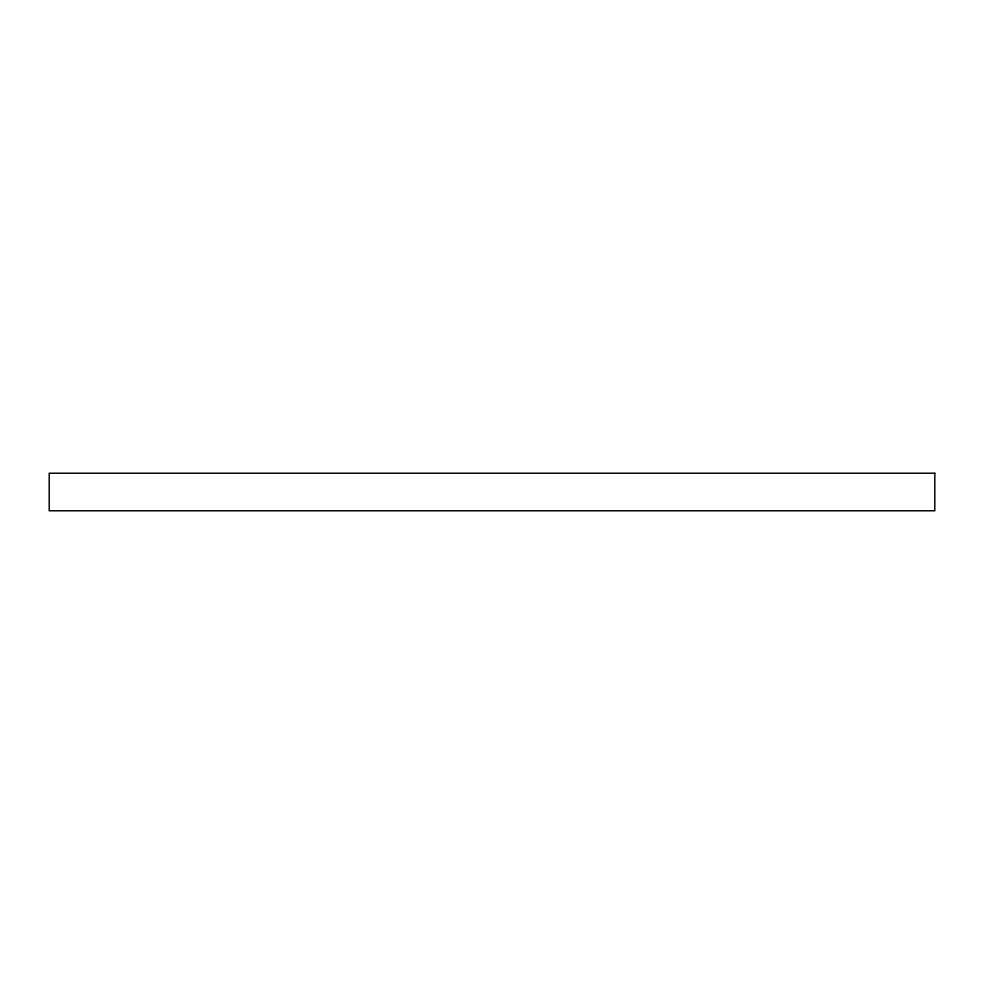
<?xml version="1.0" encoding="UTF-8"?>
<svg xmlns="http://www.w3.org/2000/svg" width="984" height="984" viewBox="0 0 984 984"><rect width="100%" height="100%" fill="white"/><g stroke="black" fill="none" stroke-linecap="round" stroke-linejoin="round"><path stroke-width="1.48" d="M934.8 473.218L49.2 473.218L49.2 510.782L934.8 510.782L934.8 473.218"/></g></svg>
